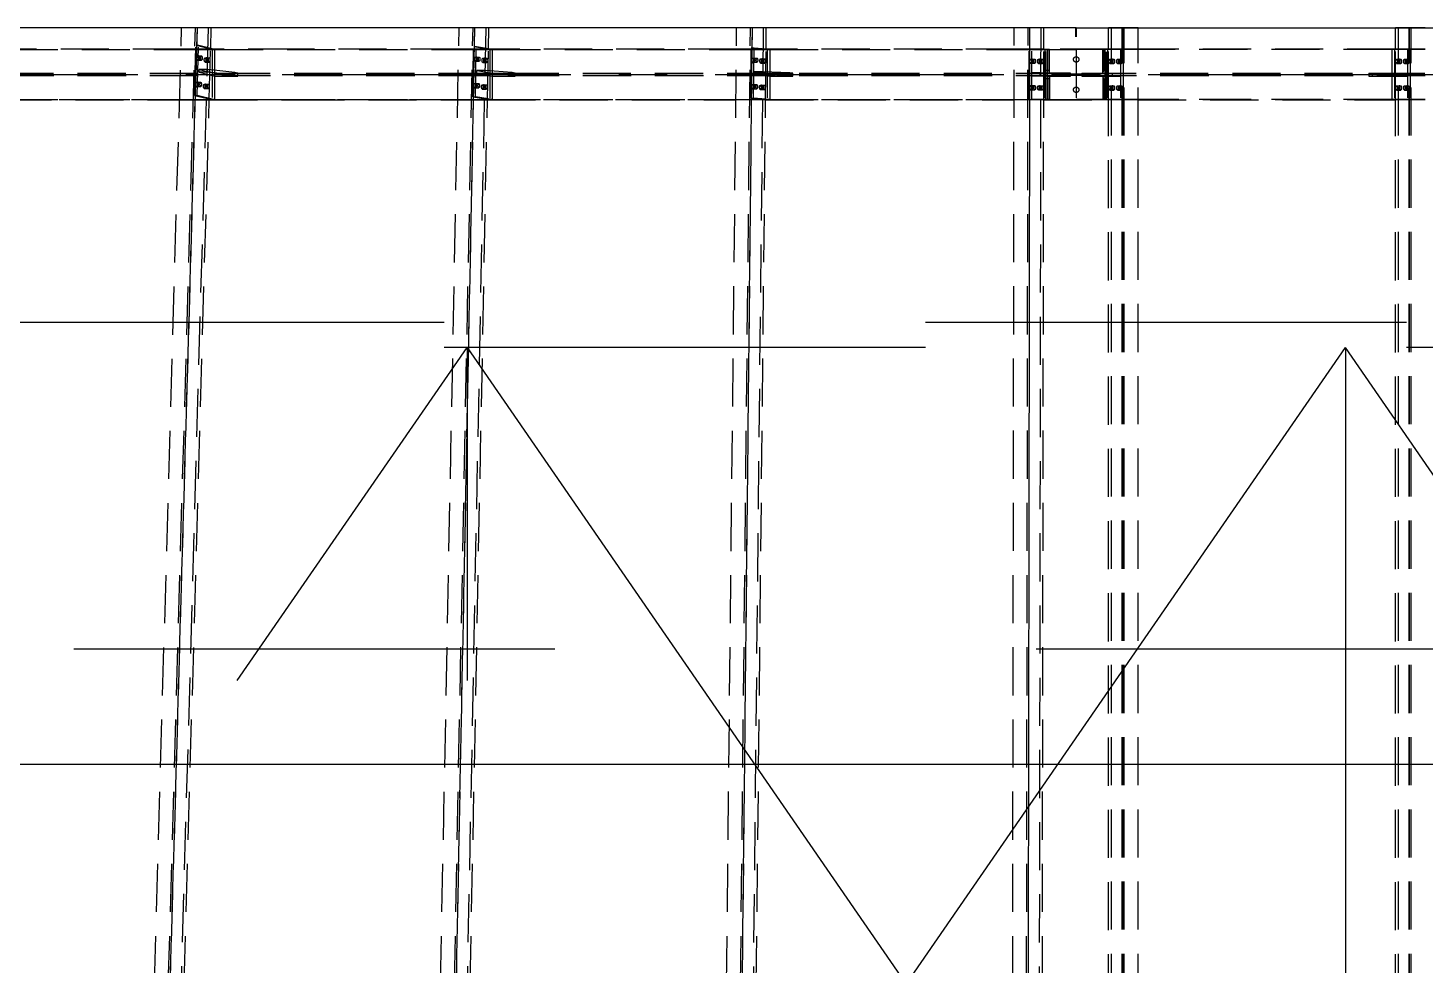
# Model space of a CAD drawing. Header units: millimetres. Extents: x 0 to 42050, y 0 to 29700.
# Drawn here: x 36459.9 to 36920.9, y 21681.3 to 21990.4 of the extents above; entities that cross this region are included whole.
import ezdxf

# ---------------------------------------------------------------- set-up
doc = ezdxf.new("R2010")
doc.units = ezdxf.units.MM
doc.header["$LTSCALE"] = 50
for name, pattern in [('CENTER2', [28.575, 19.05, -3.175, 3.175, -3.175]), ('HIDDEN2', [4.7625, 3.175, -1.5875]), ('PHANTOM2', [31.75, 15.875, -3.175, 3.175, -3.175, 3.175, -3.175])]:
    doc.linetypes.add(name, pattern=pattern)
for name, color, linetype in [('ESTRUTURA EXISTENTE', 7, 'Continuous'), ('EXISTENTE', 8, 'PHANTOM2'), ('SDM', 7, 'Continuous'), ('TC1', 8, 'CENTER2'), ('TDM', 2, 'Continuous'), ('TR', 7, 'Continuous')]:
    doc.layers.add(name, color=color, linetype=linetype)
doc.layers.add('HIDDEN', color=8, linetype='HIDDEN2', transparency=0.4)

# ---------------------------------------------------------------- blocks, each defined once
blk = doc.blocks.new('A$C0860f657')
at = {"layer": 'HIDDEN'}
for p, q in [((-5865.5, 594.7), (-5775.9, 3748.7)), ((-5819.7, 594.7), (-5730.1, 3748.7)), ((-5724.9, 3748.7), (-5814.5, 594.7)), ((-5813.3, 594.7), (-5723.7, 3748.7)), ((-5688.2, 3748.7), (-5777.8, 594.7)), ((-5730.1, 3748.7), (-5775.9, 3748.7)), ((-5677.8, 3748.7), (-5730.1, 3748.7)), ((-5679.8, 3680.9), (-5677.8, 3748.7)), ((-4921.5, 594.7), (-4860.3, 3748.7)), ((-4875.7, 594.7), (-4814.4, 3748.7)), ((-4809.3, 3748.7), (-4870.5, 594.7)), ((-4869.3, 594.7), (-4808.1, 3748.7)), ((-4814.4, 3748.7), (-4860.3, 3748.7)), ((-4772.6, 3748.7), (-4833.8, 594.7)), ((-4762.3, 3748.7), (-4814.4, 3748.7)), ((-4763.6, 3679.6), (-4762.3, 3748.7)), ((-3977.6, 594.7), (-3944.6, 3748.7)), ((-3898.8, 3748.7), (-3944.6, 3748.7)), ((-3931.7, 594.7), (-3898.8, 3748.7)), ((-3893.7, 3748.7), (-3926.7, 594.7)), ((-3925.5, 594.7), (-3892.5, 3748.7)), ((-3846.7, 3748.7), (-3898.8, 3748.7)), ((-3857, 3748.7), (-3890, 594.7)), ((-3847.4, 3678.4), (-3846.7, 3748.7)), ((-3033.8, 594.7), (-3028.9, 3748.7)), ((-2983.1, 3748.7), (-3028.9, 3748.7)), ((-2988, 594.7), (-2983.1, 3748.7)), ((-2931, 3748.7), (-2983.1, 3748.7)), ((-2978.1, 3748.7), (-2982.9, 594.7)), ((-2981.7, 594.7), (-2976.9, 3748.7)), ((-2941.3, 3748.7), (-2946.2, 594.7)), ((-2931.1, 3677.4), (-2931, 3748.7)), ((-2718, 3677.2), (-2718, 3748.7)), ((-2708.3, 3748.7), (-2718, 3748.7)), ((-2674.4, 3748.7), (-2708.3, 3748.7)), ((-2707.7, -2559.3), (-2707.7, 3748.7)), ((-2674.1, 3748.7), (-2674.4, 3748.7)), ((-2665.8, 3748.7), (-2674.1, 3748.7)), ((-2672.1, -2559.3), (-2672.1, 3748.7)), ((-2670.9, -2559.3), (-2670.9, 3748.7)), ((-2620, 3748.7), (-2665.8, 3748.7)), ((-2665.8, -2559.3), (-2665.8, 3748.7)), ((-2620, -2559.3), (-2620, 3748.7)), ((-1771.2, 3677.2), (-1771.2, 3748.7)), ((-1761.6, 3748.7), (-1771.2, 3748.7)), ((-1727.6, 3748.7), (-1761.6, 3748.7)), ((-1760.9, -2559.3), (-1760.9, 3748.7)), ((-1727.3, 3748.7), (-1727.6, 3748.7)), ((-1719.1, 3748.7), (-1727.3, 3748.7)), ((-1725.4, -2559.3), (-1725.4, 3748.7)), ((-1724.1, -2559.3), (-1724.1, 3748.7)), ((-1673.2, 3748.7), (-1719.1, 3748.7)), ((-1719.1, -2559.3), (-1719.1, 3748.7)), ((-5733, 3526.1), (-5728.3, 3690.5)), ((-5719.4, 3690.5), (-5728.3, 3690.5)), ((-5674.6, 3677.5), (-5728.3, 3690.5)), ((-5728.3, 3690.5), (-5728.3, 3690.5)), ((-5724.1, 3526.1), (-5719.4, 3690.5)), ((-5665.7, 3677.5), (-5719.4, 3690.5)), ((-5777.9, 3678.2), (-6582.9, 3678.2)), ((-6581.3, 3677.2), (-5778, 3677.2)), ((-5778, 3677.2), (-5665.7, 3677.2)), ((-5668.6, 3678.2), (-5777.9, 3678.2)), ((-5724.1, 3656.5), (-5719.3, 3656.5)), ((-5724.1, 3642.5), (-5719.3, 3642.5)), ((-5719.3, 3656.5), (-5710.4, 3656.5)), ((-5719.3, 3642.5), (-5710.4, 3642.5)), ((-5698.6, 3650.3), (-5693.8, 3650.3)), ((-5693.8, 3650.3), (-5684.9, 3650.3)), ((-5684.5, 3514.3), (-5679.8, 3680.9)), ((-5674.6, 3677.5), (-5674.6, 3511.9)), ((-5665.7, 3677.5), (-5674.6, 3677.5)), ((-5397.3, 3678.2), (-5668.6, 3678.2)), ((-5665.7, 3609.4), (-5665.7, 3677.5)), ((-5665.7, 3677.2), (-4861.7, 3677.2)), ((-4861.6, 3678.2), (-5397.3, 3678.2)), ((-4861.7, 3677.2), (-4750, 3677.2)), ((-4755.2, 3678.2), (-4861.6, 3678.2)), ((-4815.4, 3521.5), (-4812.2, 3686.2)), ((-4803.3, 3686.2), (-4812.2, 3686.2)), ((-4758.9, 3677.3), (-4812.2, 3686.2)), ((-4812.2, 3686.2), (-4812.2, 3686.2)), ((-4807.6, 3652.8), (-4802.9, 3652.8)), ((-4806.5, 3521.5), (-4803.3, 3686.2)), ((-4750, 3677.3), (-4803.3, 3686.2)), ((-4802.9, 3652.8), (-4793.9, 3652.8)), ((-4782, 3648.6), (-4777.3, 3648.6)), ((-4777.3, 3648.6), (-4768.3, 3648.6)), ((-4766.8, 3513.4), (-4763.6, 3679.6)), ((-4758.9, 3677.3), (-4758.9, 3512.1)), ((-4750, 3677.3), (-4758.9, 3677.3)), ((-3945.3, 3678.2), (-4755.2, 3678.2)), ((-4750, 3606.2), (-4750, 3677.3)), ((-4750, 3677.2), (-3945.4, 3677.2)), ((-3945.4, 3677.2), (-3834.4, 3677.2)), ((-3845.1, 3678.2), (-3945.3, 3678.2)), ((-3897.8, 3517), (-3896.1, 3682)), ((-3887.1, 3682), (-3896.1, 3682)), ((-3843.3, 3677.2), (-3896.1, 3682)), ((-3896.1, 3682), (-3896.1, 3682)), ((-3891.1, 3649.3), (-3886.3, 3649.3)), ((-3888.8, 3517), (-3887.1, 3682)), ((-3834.4, 3677.2), (-3887.1, 3682)), ((-3886.3, 3649.3), (-3877.4, 3649.3)), ((-3865.5, 3647), (-3860.7, 3647)), ((-3860.7, 3647), (-3851.8, 3647)), ((-3849.1, 3512.7), (-3847.4, 3678.4)), ((-3029.1, 3678.2), (-3845.1, 3678.2)), ((-3843.3, 3677.2), (-3843.3, 3512.2)), ((-3834.4, 3677.2), (-3843.3, 3677.2)), ((-3834.4, 3603.1), (-3834.4, 3677.2)), ((-3834.4, 3677.2), (-3029.1, 3677.2)), ((-2931.1, 3678.2), (-3029.1, 3678.2)), ((-3029.1, 3677.2), (-2918.7, 3677.2)), ((-2980.1, 3512.9), (-2979.8, 3677.9)), ((-2970.9, 3677.9), (-2979.8, 3677.9)), ((-2927.6, 3677.2), (-2979.8, 3677.9)), ((-2974.5, 3646), (-2960.8, 3646)), ((-2971.1, 3512.9), (-2970.9, 3677.9)), ((-2918.7, 3677.2), (-2970.9, 3677.9)), ((-2948.9, 3645.7), (-2935.2, 3645.7)), ((-2931.4, 3512.2), (-2931.1, 3677.4)), ((-2718, 3678.2), (-2931.1, 3678.2)), ((-2927.6, 3677.2), (-2927.6, 3512.2)), ((-2918.7, 3677.2), (-2927.6, 3677.2)), ((-2924.8, 3678.2), (-2912.1, 3678.2)), ((-2924.8, 3678.2), (-2924.8, 3678.2)), ((-2924.8, 3678.2), (-2924.8, 3677.2)), ((-2924.8, 3677.2), (-2914.6, 3677.2)), ((-2924.8, 3512.2), (-2924.8, 3677.2)), ((-2918.7, 3600), (-2918.7, 3677.2)), ((-2918.7, 3677.2), (-2824.3, 3677.2)), ((-2914.6, 3677.2), (-2914.6, 3607.6)), ((-2912.1, 3678.2), (-2912.1, 3678.2)), ((-2912.1, 3598.5), (-2912.1, 3678.2)), ((-2824.3, 3677.2), (-2824.3, 3512.2)), ((-2730, 3677.2), (-2824.3, 3677.2)), ((-2824.3, 3677.2), (-2824.3, 3512.2)), ((-2736.5, 3678.2), (-2723.8, 3678.2)), ((-2736.5, 3678.2), (-2736.5, 3678.2)), ((-2736.5, 3598.5), (-2736.5, 3678.2)), ((-2730, 3677.2), (-2734, 3677.2)), ((-2734, 3677.2), (-2734, 3607.6)), ((-2677.9, 3677.2), (-2730, 3677.2)), ((-2730, 3677.2), (-2730, 3599.4)), ((-2723.8, 3678.2), (-2723.8, 3678.2)), ((-2723.8, 3511.2), (-2723.8, 3678.2)), ((-2721.1, 3677.2), (-2721.1, 3512.2)), ((-2620, 3678.2), (-2718, 3678.2)), ((-2718, 3512.2), (-2718, 3677.2)), ((-2713.7, 3645.4), (-2700, 3645.4)), ((-2688, 3645.4), (-2674.3, 3645.4)), ((-2668.9, 3677.2), (-2677.9, 3677.2)), ((-2677.9, 3677.2), (-2677.9, 3512.2)), ((-2668.9, 3677.2), (-2668.9, 3512.2)), ((-2620, 3677.2), (-2668.9, 3677.2)), ((-1771.2, 3678.2), (-2620, 3678.2)), ((-1783.2, 3677.2), (-2620, 3677.2)), ((-1731.1, 3677.2), (-1783.2, 3677.2)), ((-1783.2, 3677.2), (-1783.2, 3599.4)), ((-1774.3, 3677.2), (-1774.3, 3512.2)), ((-1673.2, 3678.2), (-1771.2, 3678.2)), ((-1771.2, 3512.2), (-1771.2, 3677.2)), ((-1766.9, 3645.4), (-1753.2, 3645.4)), ((-1741.2, 3645.4), (-1727.5, 3645.4)), ((-1722.2, 3677.2), (-1731.1, 3677.2)), ((-1731.1, 3677.2), (-1731.1, 3512.2)), ((-1722.2, 3677.2), (-1722.2, 3512.2)), ((-1673.2, 3677.2), (-1722.2, 3677.2)), ((3088.5, 3597.8), (-8737.1, 3597.8)), ((3088.5, 3598.5), (-8582.3, 3598.5)), ((-5717.8, 3602.6), (-5717.6, 3612.1)), ((-5717.8, 3602.6), (-5666, 3590)), ((-5689.7, 3602.6), (-5717.8, 3602.6)), ((-5689.4, 3612.1), (-5717.6, 3612.1)), ((-5717.6, 3612.1), (-5665.7, 3599.5)), ((-5698.6, 3636.3), (-5693.8, 3636.3)), ((-5693.8, 3636.3), (-5684.9, 3636.3)), ((-5689.7, 3602.6), (-5689.4, 3612.1)), ((-5601, 3592.5), (-5689.7, 3602.6)), ((-5600.7, 3601.9), (-5689.4, 3612.1)), ((-5666, 3590), (-5665.7, 3599.5)), ((-5665.7, 3590), (-5665.7, 3609.4)), ((-5665.7, 3599.5), (-5590.5, 3599.5)), ((-5601, 3592.5), (-5600.7, 3601.9)), ((-5590.5, 3599.5), (-5600.7, 3601.9)), ((-5590.8, 3590), (-5590.5, 3599.1)), ((-5590.5, 3599.1), (-5590.5, 3599.5)), ((-5590.5, 3599.5), (-5590.5, 3599.5)), ((-4807.6, 3638.8), (-4802.9, 3638.8)), ((-4802.9, 3638.8), (-4793.9, 3638.8)), ((-4802.2, 3598.6), (-4802, 3608.1)), ((-4802.2, 3598.6), (-4750.2, 3590)), ((-4774, 3598.6), (-4802.2, 3598.6)), ((-4773.8, 3608.1), (-4802, 3608.1)), ((-4802, 3608.1), (-4750, 3599.5)), ((-4782, 3634.6), (-4777.3, 3634.6)), ((-4777.3, 3634.6), (-4768.3, 3634.6)), ((-4774, 3598.6), (-4773.8, 3608.1)), ((-4685.3, 3591.7), (-4774, 3598.6)), ((-4685.1, 3601.2), (-4773.8, 3608.1)), ((-4750.2, 3590), (-4750, 3599.5)), ((-4750, 3590), (-4750, 3606.2)), ((-4750, 3599.5), (-4674.8, 3599.5)), ((-4685.3, 3591.7), (-4685.1, 3601.2)), ((-4674.8, 3599.5), (-4685.1, 3601.2)), ((-4675, 3590), (-4674.8, 3599)), ((-4674.8, 3599), (-4674.8, 3599.5)), ((-4674.8, 3599.5), (-4674.8, 3599.5)), ((-3891.1, 3635.3), (-3886.3, 3635.3)), ((-3886.5, 3594.6), (-3886.4, 3604.1)), ((-3858.2, 3604.1), (-3886.4, 3604.1)), ((-3886.4, 3604.1), (-3834.4, 3599.4)), ((-3886.3, 3635.3), (-3877.4, 3635.3)), ((-3865.5, 3633), (-3860.7, 3633)), ((-3860.7, 3633), (-3851.8, 3633)), ((-3858.3, 3594.6), (-3858.2, 3604.1)), ((-3769.4, 3600.4), (-3858.2, 3604.1)), ((-3834.5, 3590), (-3834.4, 3599.4)), ((-3834.4, 3590), (-3834.4, 3603.1)), ((-3834.4, 3599.4), (-3759.2, 3599.4)), ((-3769.5, 3590.9), (-3769.4, 3600.4)), ((-3759.2, 3599.4), (-3769.4, 3600.4)), ((-3759.3, 3590), (-3759.2, 3598.6)), ((-3759.2, 3598.6), (-3759.2, 3599.4)), ((-3759.2, 3599.4), (-3759.2, 3599.4)), ((-2974.5, 3632), (-2960.8, 3632)), ((-2970.8, 3595.4), (-2970.8, 3600.1)), ((-2942.6, 3600.1), (-2970.8, 3600.1)), ((-2970.8, 3600.1), (-2918.7, 3599.4)), ((-2948.9, 3631.7), (-2935.2, 3631.7)), ((-2942.6, 3590.6), (-2942.6, 3600.1)), ((-2853.8, 3599.6), (-2942.6, 3600.1)), ((-2912.1, 3608.5), (-2924.8, 3608.5)), ((-2918.7, 3589.9), (-2918.7, 3600)), ((-2918.7, 3589.9), (-2918.7, 3599.4)), ((-2918.7, 3599.4), (-2843.5, 3599.4)), ((-2904.8, 3597.8), (-2743.8, 3597.8)), ((-2853.8, 3590.1), (-2853.8, 3599.6)), ((-2843.5, 3599.4), (-2853.8, 3599.6)), ((-2843.5, 3593.4), (-2843.5, 3599.4)), ((-2843.5, 3599.4), (-2843.5, 3599.4)), ((-2824.3, 3597.8), (-2824.3, 3591.6)), ((-2805.2, 3599.4), (-2794.9, 3599.4)), ((-2805.2, 3599.4), (-2805.2, 3589.9)), ((-2794.9, 3599.4), (-2706.1, 3599.4)), ((-2794.9, 3599.4), (-2794.9, 3589.9)), ((-2736.5, 3608.5), (-2723.8, 3608.5)), ((-2730, 3599.4), (-2730, 3589.9)), ((-2713.7, 3631.4), (-2700, 3631.4)), ((-2706.1, 3599.4), (-2677.9, 3599.4)), ((-2706.1, 3599.4), (-2706.1, 3589.9)), ((-2688, 3631.4), (-2674.3, 3631.4)), ((-2677.9, 3599.4), (-2677.9, 3589.9)), ((-1858.4, 3599.4), (-1848.1, 3599.4)), ((-1858.4, 3599.4), (-1858.4, 3589.9)), ((-1848.1, 3599.4), (-1759.3, 3599.4)), ((-1848.1, 3599.4), (-1848.1, 3589.9)), ((-1783.2, 3599.4), (-1783.2, 3589.9)), ((-1766.9, 3631.4), (-1753.2, 3631.4)), ((-1759.3, 3599.4), (-1731.1, 3599.4)), ((-1759.3, 3599.4), (-1759.3, 3589.9)), ((-1741.2, 3631.4), (-1727.5, 3631.4)), ((-1731.1, 3599.4), (-1731.1, 3589.9)), ((-8737.1, 3591.6), (3088.5, 3591.6)), ((3088.5, 3590.9), (-8597.3, 3590.9)), ((-5726.6, 3569.3), (-5721.8, 3569.3)), ((-5726.6, 3555.3), (-5721.8, 3555.3)), ((-5721.8, 3569.3), (-5712.9, 3569.3)), ((-5721.8, 3555.3), (-5712.9, 3555.3)), ((-5701, 3563.1), (-5696.3, 3563.1)), ((-5696.3, 3563.1), (-5687.3, 3563.1)), ((-5666, 3590), (-5590.8, 3590)), ((-5665.7, 3511.9), (-5665.7, 3590)), ((-5590.8, 3590), (-5601, 3592.5)), ((-4809.3, 3565.5), (-4804.6, 3565.5)), ((-4809.3, 3551.5), (-4804.6, 3551.5)), ((-4804.6, 3565.5), (-4795.6, 3565.5)), ((-4804.6, 3551.5), (-4795.6, 3551.5)), ((-4783.7, 3561.2), (-4779, 3561.2)), ((-4779, 3561.2), (-4770, 3561.2)), ((-4750.2, 3590), (-4675, 3590)), ((-4750, 3512.1), (-4750, 3590)), ((-4675, 3590), (-4685.3, 3591.7)), ((-3892, 3561.9), (-3887.2, 3561.9)), ((-3887.2, 3561.9), (-3878.3, 3561.9)), ((-3886.5, 3594.6), (-3834.5, 3590)), ((-3858.3, 3594.6), (-3886.5, 3594.6)), ((-3866.4, 3559.6), (-3861.6, 3559.6)), ((-3861.6, 3559.6), (-3852.7, 3559.6)), ((-3769.5, 3590.9), (-3858.3, 3594.6)), ((-3834.5, 3590), (-3759.3, 3590)), ((-3834.4, 3512.2), (-3834.4, 3590)), ((-3759.3, 3590), (-3769.5, 3590.9)), ((-2974.6, 3558.5), (-2960.9, 3558.5)), ((-2970.8, 3590.6), (-2970.8, 3595.4)), ((-2942.6, 3590.6), (-2970.8, 3590.6)), ((-2970.8, 3590.6), (-2918.7, 3589.9)), ((-2970.8, 3590.6), (-2970.8, 3590.6)), ((-2949, 3558.2), (-2935.3, 3558.2)), ((-2853.8, 3590.1), (-2942.6, 3590.6)), ((-2912.1, 3580.9), (-2924.8, 3580.9)), ((-2918.7, 3512.2), (-2918.7, 3589.9)), ((-2918.7, 3589.9), (-2843.5, 3589.9)), ((-2918.7, 3589.9), (-2918.7, 3589.9)), ((-2914.6, 3581.8), (-2914.6, 3512.2)), ((-2912.1, 3590.9), (-2912.1, 3511.2)), ((-2743.8, 3591.6), (-2904.8, 3591.6)), ((-2843.5, 3589.9), (-2853.8, 3590.1)), ((-2843.5, 3589.9), (-2843.5, 3593.4)), ((-2805.2, 3589.9), (-2794.9, 3589.9)), ((-2794.9, 3589.9), (-2706.1, 3589.9)), ((-2736.5, 3590.9), (-2736.5, 3511.2)), ((-2736.5, 3580.9), (-2723.8, 3580.9)), ((-2734, 3581.8), (-2734, 3512.2)), ((-2730, 3589.9), (-2730, 3512.2)), ((-2713.7, 3557.9), (-2700, 3557.9)), ((-2706.1, 3589.9), (-2677.9, 3589.9)), ((-2688, 3557.9), (-2674.3, 3557.9)), ((-1858.4, 3589.9), (-1848.1, 3589.9)), ((-1848.1, 3589.9), (-1759.3, 3589.9)), ((-1783.2, 3589.9), (-1783.2, 3512.2)), ((-1766.9, 3557.9), (-1753.2, 3557.9)), ((-1759.3, 3589.9), (-1731.1, 3589.9)), ((-1741.2, 3557.9), (-1727.5, 3557.9)), ((-5782.7, 3511.2), (-6602.3, 3511.2)), ((-6602.3, 3511.2), (-5782.7, 3511.2)), ((-6581.3, 3512.2), (-5782.6, 3512.2)), ((-6581.3, 3512.2), (-5782.6, 3512.2)), ((-5782.7, 3511.2), (-5684.6, 3511.2)), ((-5782.6, 3512.2), (-5684.6, 3512.2)), ((-5767.5, 594.7), (-5684.5, 3514.3)), ((-5733, 3526.1), (-5724.1, 3526.1)), ((-5733, 3526.1), (-5733, 3526.1)), ((-5733, 3526.1), (-5684.5, 3514.3)), ((-5665.7, 3511.9), (-5724.1, 3526.1)), ((-5701, 3549.1), (-5696.3, 3549.1)), ((-5696.3, 3549.1), (-5687.3, 3549.1)), ((-5684.6, 3512.2), (-5675.8, 3512.2)), ((-5684.6, 3512.2), (-5675.8, 3512.2)), ((-5397.3, 3511.2), (-5684.6, 3511.2)), ((-5684.6, 3511.2), (-5397.3, 3511.2)), ((-5684.5, 3514.3), (-5674.6, 3511.9)), ((-5675.8, 3512.2), (-5665.7, 3512.2)), ((-5674.6, 3511.9), (-5665.7, 3511.9)), ((-5665.7, 3512.2), (-4864.9, 3512.2)), ((-5665.7, 3512.2), (-4864.9, 3512.2)), ((-4864.9, 3511.2), (-5397.3, 3511.2)), ((-5397.3, 3511.2), (-4864.9, 3511.2)), ((-4864.9, 3512.2), (-4766.9, 3512.2)), ((-4864.9, 3511.2), (-4766.9, 3511.2)), ((-4823.5, 594.7), (-4766.8, 3513.4)), ((-4815.4, 3521.5), (-4806.5, 3521.5)), ((-4815.4, 3521.5), (-4815.4, 3521.5)), ((-4815.4, 3521.5), (-4766.8, 3513.4)), ((-4750, 3512.1), (-4806.5, 3521.5)), ((-4783.7, 3547.2), (-4779, 3547.2)), ((-4779, 3547.2), (-4770, 3547.2)), ((-4766.9, 3512.2), (-4759.7, 3512.2)), ((-4766.9, 3512.2), (-4759.7, 3512.2)), ((-3947.1, 3511.2), (-4766.9, 3511.2)), ((-4766.9, 3511.2), (-3947.1, 3511.2)), ((-4766.8, 3513.4), (-4758.9, 3512.1)), ((-4759.7, 3512.2), (-4750, 3512.2)), ((-4758.9, 3512.1), (-4750, 3512.1)), ((-4750, 3512.2), (-3947.1, 3512.2)), ((-4750, 3512.2), (-3947.1, 3512.2)), ((-3947.1, 3512.2), (-3849.1, 3512.2)), ((-3849.2, 3511.2), (-3947.1, 3511.2)), ((-3897.8, 3517), (-3888.8, 3517)), ((-3897.8, 3517), (-3897.8, 3517)), ((-3897.8, 3517), (-3849.1, 3512.7)), ((-3892, 3547.9), (-3887.2, 3547.9)), ((-3834.4, 3512.2), (-3888.8, 3517)), ((-3887.2, 3547.9), (-3878.3, 3547.9)), ((-3879.6, 594.7), (-3849.1, 3512.7)), ((-3866.4, 3545.6), (-3861.6, 3545.6)), ((-3861.6, 3545.6), (-3852.7, 3545.6)), ((-3029.3, 3511.2), (-3849.2, 3511.2)), ((-3849.2, 3511.2), (-3029.3, 3511.2)), ((-3849.1, 3512.7), (-3843.3, 3512.2)), ((-3849.1, 3512.2), (-3843.7, 3512.2)), ((-3849.1, 3512.2), (-3843.7, 3512.2)), ((-3843.7, 3512.2), (-3834.4, 3512.2)), ((-3843.3, 3512.2), (-3834.4, 3512.2)), ((-3834.4, 3512.2), (-3029.3, 3512.2)), ((-3834.4, 3512.2), (-3029.3, 3512.2)), ((-3029.3, 3512.2), (-2931.4, 3512.2)), ((-2931.4, 3511.2), (-3029.3, 3511.2)), ((-2980.1, 3512.9), (-2971.1, 3512.9)), ((-2980.1, 3512.9), (-2927.6, 3512.2)), ((-2974.6, 3544.5), (-2960.9, 3544.5)), ((-2918.7, 3512.2), (-2971.1, 3512.9)), ((-2949, 3544.2), (-2935.3, 3544.2)), ((-2935.9, 594.7), (-2931.4, 3512.2)), ((-2931.4, 3512.2), (-2927.7, 3512.2)), ((-2931.4, 3512.2), (-2927.7, 3512.2)), ((-2718, 3511.2), (-2931.4, 3511.2)), ((-2931.4, 3511.2), (-2718, 3511.2)), ((-2927.7, 3512.2), (-2918.7, 3512.2)), ((-2927.6, 3512.2), (-2918.7, 3512.2)), ((-2924.8, 3511.2), (-2924.8, 3512.2)), ((-2918.7, 3512.2), (-2924.8, 3512.2)), ((-2914.6, 3512.2), (-2918.7, 3512.2)), ((-2918.7, 3512.2), (-2824.3, 3512.2)), ((-2918.7, 3512.2), (-2824.3, 3512.2)), ((-2824.3, 3512.2), (-2824.3, 3512.2)), ((-2730, 3512.2), (-2824.3, 3512.2)), ((-2718, 3512.2), (-2824.3, 3512.2)), ((-2824.3, 3512.2), (-2824.3, 3512.2)), ((-2734, 3512.2), (-2730, 3512.2)), ((-2730, 3512.2), (-2677.9, 3512.2)), ((-2718, -2322.8), (-2718, 3512.2)), ((-2620, 3512.2), (-2718, 3512.2)), ((-2620, 3511.2), (-2718, 3511.2)), ((-2713.7, 3543.9), (-2700, 3543.9)), ((-2688, 3543.9), (-2674.3, 3543.9)), ((-2677.9, 3512.2), (-2668.9, 3512.2)), ((-1783.2, 3512.2), (-2620, 3512.2)), ((-1771.2, 3512.2), (-2620, 3512.2)), ((-1771.2, 3511.2), (-2620, 3511.2)), ((-2620, 3511.2), (-1771.2, 3511.2)), ((-1783.2, 3512.2), (-1731.1, 3512.2)), ((-1771.2, -2322.8), (-1771.2, 3512.2)), ((-1673.2, 3512.2), (-1771.2, 3512.2)), ((-1673.2, 3511.2), (-1771.2, 3511.2)), ((-1766.9, 3543.9), (-1753.2, 3543.9)), ((-1741.2, 3543.9), (-1727.5, 3543.9)), ((-1731.1, 3512.2), (-1722.2, 3512.2))]:
    blk.add_line(p, q, dxfattribs=at)
for centre in [(-2824.3, 3644.7), (-2824.3, 3544.7)]:
    blk.add_circle(centre, 9, dxfattribs=at)
for centre, start, end in [((-2904.8, 3607.6), 180, 270), ((-2743.8, 3607.6), 270, 0), ((-2904.8, 3581.8), 90, 180), ((-2743.8, 3581.8), 360, 90)]:
    blk.add_arc(centre, 9.8, start, end, dxfattribs=at)
for centre, major_axis, ratio, start_param, end_param in [((-5724.1, 3649.5), (0, 7), 0.341702, -4.712389, 1.570796), ((-5710.4, 3649.5), (0, -7), 0.341701, -3.22455, 3.058635), ((-5698.6, 3643.3), (0, 7), 0.341702, -4.712389, 1.570796), ((-5684.9, 3643.3), (0, -7), 0.341701, -3.22455, 3.058635), ((-4807.6, 3645.8), (0, 7), 0.341702, -4.712389, 1.570796), ((-4793.9, 3645.8), (0, -7), 0.341702, -3.198336, 3.084849), ((-4782, 3641.6), (0, 7), 0.341702, -4.712389, 1.570796), ((-4768.3, 3641.6), (0, -7), 0.341702, -3.198336, 3.084849), ((-3891.1, 3642.3), (0, 7), 0.341702, -4.712389, 1.570796), ((-3877.4, 3642.3), (0, -7), 0.341702, -3.172175, 3.11101), ((-3865.5, 3640), (0, 7), 0.341702, -4.712389, 1.570796), ((-3851.8, 3640), (0, -7), 0.341702, -3.172175, 3.11101), ((-2974.5, 3639), (0, 7), 0.341702, -4.712389, 1.570796), ((-2960.8, 3639), (0, -7), 0.341702, -3.146102624097105, 3.137082683082482), ((-2948.9, 3638.7), (0, 7), 0.341702, -4.712389, 1.570796), ((-2935.2, 3638.7), (0, -7), 0.341702, -3.146102624097105, 3.137082683082482), ((-2713.7, 3638.4), (0, 7), 0.34202, -3.141592653589791, 3.141592653589795), ((-2700, 3638.4), (0, 7), 0.34202, -4.712389, 1.570796), ((-2688, 3638.4), (0, 7), 0.34202, -3.141592653589791, 3.141592653589795), ((-2674.3, 3638.4), (0, 7), 0.34202, -4.712389, 1.570796), ((-1766.9, 3638.4), (0, 7), 0.34202, -3.141592653589791, 3.141592653589795), ((-1753.2, 3638.4), (0, 7), 0.34202, -4.712389, 1.570796), ((-1741.2, 3638.4), (0, 7), 0.34202, -3.141592653589791, 3.141592653589795), ((-1727.5, 3638.4), (0, 7), 0.34202, -4.712389, 1.570796), ((-5726.6, 3562.3), (0, 7), 0.341702, -4.712389, 1.570796), ((-5712.9, 3562.3), (0, -7), 0.341701, -3.22455, 3.058635), ((-5701, 3556.1), (0, 7), 0.341702, -4.712389, 1.570796), ((-5687.3, 3556.1), (0, -7), 0.341701, -3.22455, 3.058635), ((-4809.3, 3558.5), (0, 7), 0.341702, -4.712389, 1.570796), ((-4795.6, 3558.5), (0, -7), 0.341702, -3.198336, 3.084849), ((-4783.7, 3554.2), (0, 7), 0.341702, -4.712389, 1.570796), ((-4770, 3554.2), (0, -7), 0.341702, -3.198336, 3.084849), ((-3892, 3554.9), (0, 7), 0.341702, -4.712389, 1.570796), ((-3878.3, 3554.9), (0, -7), 0.341702, -3.172175, 3.11101), ((-3866.4, 3552.6), (0, 7), 0.341702, -4.712389, 1.570796), ((-3852.7, 3552.6), (0, -7), 0.341702, -3.172175, 3.11101), ((-2974.6, 3551.5), (0, 7), 0.341702, -4.712389, 1.570796), ((-2960.9, 3551.5), (0, -7), 0.341702, -3.146102624097105, 3.137082683082482), ((-2949, 3551.2), (0, 7), 0.341702, -4.712389, 1.570796), ((-2935.3, 3551.2), (0, -7), 0.341702, -3.146102624097105, 3.137082683082482), ((-2713.7, 3550.9), (0, 7), 0.34202, -3.141592653589791, 3.141592653589795), ((-2700, 3550.9), (0, 7), 0.34202, -4.712389, 1.570796), ((-2688, 3550.9), (0, 7), 0.34202, -3.141592653589791, 3.141592653589795), ((-2674.3, 3550.9), (0, 7), 0.34202, -4.712389, 1.570796), ((-1766.9, 3550.9), (0, 7), 0.34202, -3.141592653589791, 3.141592653589795), ((-1753.2, 3550.9), (0, 7), 0.34202, -4.712389, 1.570796), ((-1741.2, 3550.9), (0, 7), 0.34202, -3.141592653589791, 3.141592653589795), ((-1727.5, 3550.9), (0, 7), 0.34202, -4.712389, 1.570796)]:
    blk.add_ellipse(centre, major_axis=major_axis, ratio=ratio, start_param=start_param, end_param=end_param, dxfattribs=at)
at = {"layer": 'HIDDEN', "extrusion": (0, 0, -1)}
for centre, major_axis, ratio, start_param, end_param in [((-5719.3, 3649.5), (0, -7), 0.341701, -3.058635, 3.22455), ((-5719.3, 3649.5), (0, -7), 0.341702, -4.712389, 1.570796), ((-5693.8, 3643.3), (0, -7), 0.341701, -3.058635, 3.22455), ((-5693.8, 3643.3), (0, -7), 0.341702, -4.712389, 1.570796), ((-4802.9, 3645.8), (0, -7), 0.341702, -3.084849, 3.198336), ((-4802.9, 3645.8), (0, -7), 0.341702, -4.712389, 1.570796), ((-4777.3, 3641.6), (0, -7), 0.341702, -3.084849, 3.198336), ((-4777.3, 3641.6), (0, -7), 0.341702, -4.712389, 1.570796), ((-3886.3, 3642.3), (0, -7), 0.341702, -3.11101, 3.172175), ((-3886.3, 3642.3), (0, -7), 0.341702, -4.712389, 1.570796), ((-3860.7, 3640), (0, -7), 0.341702, -3.11101, 3.172175), ((-3860.7, 3640), (0, -7), 0.341702, -4.712389, 1.570796), ((-2969.7, 3639), (0, -7), 0.341702, -4.712389, 1.570796), ((-2969.7, 3639), (0, -7), 0.341702, -3.137082683082481, 3.146102624097106), ((-2944.1, 3638.7), (0, -7), 0.341702, -4.712389, 1.570796), ((-2944.1, 3638.7), (0, -7), 0.341702, -3.137082683082481, 3.146102624097106), ((-2704.7, 3638.4), (0, -7), 0.34202, -4.712389, 1.570796), ((-2704.7, 3638.4), (0, 7), 0.34202, -3.141592653589795, 3.141592653589791), ((-2679.1, 3638.4), (0, -7), 0.34202, -4.712389, 1.570796), ((-2679.1, 3638.4), (0, 7), 0.34202, -3.141592653589795, 3.141592653589791), ((-1757.9, 3638.4), (0, -7), 0.34202, -4.712389, 1.570796), ((-1757.9, 3638.4), (0, 7), 0.34202, -3.141592653589795, 3.141592653589791), ((-1732.3, 3638.4), (0, -7), 0.34202, -4.712389, 1.570796), ((-1732.3, 3638.4), (0, 7), 0.34202, -3.141592653589795, 3.141592653589791), ((-5721.8, 3562.3), (0, -7), 0.341701, -3.058635, 3.22455), ((-5721.8, 3562.3), (0, -7), 0.341702, -4.712389, 1.570796), ((-5696.3, 3556.1), (0, -7), 0.341701, -3.058635, 3.22455), ((-5696.3, 3556.1), (0, -7), 0.341702, -4.712389, 1.570796), ((-4804.6, 3558.5), (0, -7), 0.341702, -3.084849, 3.198336), ((-4804.6, 3558.5), (0, -7), 0.341702, -4.712389, 1.570796), ((-4779, 3554.2), (0, -7), 0.341702, -3.084849, 3.198336), ((-4779, 3554.2), (0, -7), 0.341702, -4.712389, 1.570796), ((-3887.2, 3554.9), (0, -7), 0.341702, -3.11101, 3.172175), ((-3887.2, 3554.9), (0, -7), 0.341702, -4.712389, 1.570796), ((-3861.6, 3552.6), (0, -7), 0.341702, -3.11101, 3.172175), ((-3861.6, 3552.6), (0, -7), 0.341702, -4.712389, 1.570796), ((-2969.9, 3551.5), (0, -7), 0.341702, -4.712389, 1.570796), ((-2969.9, 3551.5), (0, -7), 0.341702, -3.137082683082481, 3.146102624097106), ((-2944.2, 3551.2), (0, -7), 0.341702, -4.712389, 1.570796), ((-2944.2, 3551.2), (0, -7), 0.341702, -3.137082683082481, 3.146102624097106), ((-2704.7, 3550.9), (0, -7), 0.34202, -4.712389, 1.570796), ((-2704.7, 3550.9), (0, 7), 0.34202, -3.141592653589795, 3.141592653589791), ((-2679.1, 3550.9), (0, -7), 0.34202, -4.712389, 1.570796), ((-2679.1, 3550.9), (0, 7), 0.34202, -3.141592653589795, 3.141592653589791), ((-1757.9, 3550.9), (0, -7), 0.34202, -4.712389, 1.570796), ((-1757.9, 3550.9), (0, 7), 0.34202, -3.141592653589795, 3.141592653589791), ((-1732.3, 3550.9), (0, -7), 0.34202, -4.712389, 1.570796), ((-1732.3, 3550.9), (0, 7), 0.34202, -3.141592653589795, 3.141592653589791)]:
    blk.add_ellipse(centre, major_axis=major_axis, ratio=ratio, start_param=start_param, end_param=end_param, dxfattribs=at)
at = {"layer": 'TC1'}
blk.add_line((-21160.4, 3594.7), (3494.6, 3594.7), dxfattribs=at)
blk = doc.blocks.new('A$Cb39763ff')
at = {"layer": 'ESTRUTURA EXISTENTE'}
for p, q in [((-6216.6, 8654), (-12140.5, 8654)), ((-6216.6, 8625), (-6216.6, 8654)), ((-6215, 8654), (-6216.6, 8654)), ((-6216.6, 8654), (-6215, 8654)), ((-6215, 8654), (-6213.4, 8654)), ((-6215, 8625), (-6215, 8654)), ((-6215, 8654), (-6215, 8625)), ((-6213.4, 8625), (-6213.4, 8654)), ((-6213.4, 8654), (-287.9, 8654))]:
    blk.add_line(p, q, dxfattribs=at)
blk = doc.blocks.new('A$C8ff1fb60')
at = {"layer": 'EXISTENTE'}
for p, q in [((1118.04, 1941.75), (-4782.03, 1941.76)), ((1154.54, 1834.04), (-8528.49, 1834.04))]:
    blk.add_line(p, q, dxfattribs=at)
at = {"layer": 'TC1'}
for p, q in [((1118.04, 1933.54), (-4782.03, 1933.54)), ((-220.23, 1823.67), (-144.43, 1933.54)), ((-144.43, 1933.54), (-144.43, 1823.67)), ((-144.43, 1933.54), (145.35, 1513.54)), ((-144.43, 1513.54), (145.35, 1933.54)), ((145.35, 1933.54), (145.35, 1513.54)), ((435.13, 1513.54), (145.35, 1933.54))]:
    blk.add_line(p, q, dxfattribs=at)
at = {"layer": 'TR'}
for p, q in [((-223.09, 1796.04), (-8420.48, 1796.04)), ((1120.01, 1796.04), (-237.81, 1796.04))]:
    blk.add_line(p, q, dxfattribs=at)
at = {"xscale": 0.1, "yscale": 0.1, "zscale": 0.1}
blk.add_blockref('A$Cb39763ff', (678.04, 1173.54), dxfattribs=at)
at = {"layer": 'SDM', "xscale": 0.1, "yscale": 0.1, "zscale": 0.1}
blk.add_blockref('A$C0860f657', (338.97, 1664.07), dxfattribs=at)

msp = doc.modelspace()

# ---------------------------------------------------------------- block references
at = {"layer": 'TDM'}
msp.add_blockref('A$C8ff1fb60', (36749.24, 19951.45), dxfattribs=at)

doc.saveas('drawing.dxf')
